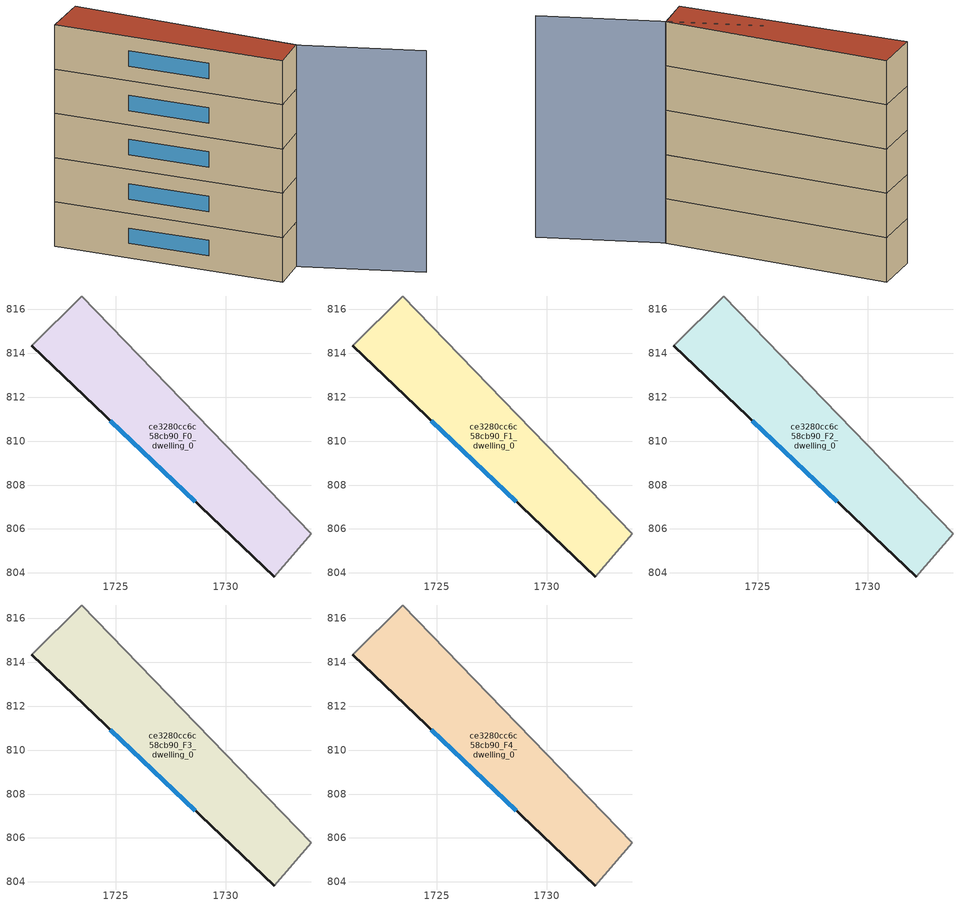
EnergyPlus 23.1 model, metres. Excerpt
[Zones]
ce3280cc6c58cb90_F0_dwelling_0
 floor ground (EU_floor_Construction): 1723.45,816.6 1733.89,805.79 1732.21,803.82 1721.16,814.35 z0
 wall outside (EU_wall_Construction): 1721.16,814.35 1732.21,803.82 z0:3
 wall adiabatic (EU_wall_Construction): 1732.21,803.82 1733.89,805.79 1723.45,816.6 1721.16,814.35 z0:3
 window (EU_Window_Construction): 1724.75,810.92 1728.62,807.24 z0.98:2.02
ce3280cc6c58cb90_F1_dwelling_0
 floor to ce3280cc6c58cb90_F0_dwelling_0 (EU_floor_Construction): 1723.45,816.6 1733.88,805.79 1732.21,803.82 1721.16,814.35 z3
 wall outside (EU_wall_Construction): 1721.16,814.35 1732.21,803.82 z3:6
 wall adiabatic (EU_wall_Construction): 1732.21,803.82 1733.89,805.79 1723.45,816.6 1721.16,814.35 z3:6
 window (EU_Window_Construction): 1724.75,810.92 1728.62,807.24 z3.98:5.02
ce3280cc6c58cb90_F2_dwelling_0
 floor to ce3280cc6c58cb90_F1_dwelling_0 (EU_floor_Construction): 1723.45,816.6 1733.88,805.79 1732.21,803.82 1721.16,814.35 z6
 wall outside (EU_wall_Construction): 1721.16,814.35 1732.21,803.82 z6:9
 wall adiabatic (EU_wall_Construction): 1732.21,803.82 1733.89,805.79 1723.45,816.6 1721.16,814.35 z6:9
 window (EU_Window_Construction): 1724.75,810.92 1728.62,807.24 z6.98:8.02
ce3280cc6c58cb90_F3_dwelling_0
 floor to ce3280cc6c58cb90_F2_dwelling_0 (EU_floor_Construction): 1723.45,816.6 1733.88,805.79 1732.21,803.82 1721.16,814.35 z9
 wall outside (EU_wall_Construction): 1721.16,814.35 1732.21,803.82 z9:12
 wall adiabatic (EU_wall_Construction): 1732.21,803.82 1733.89,805.79 1723.45,816.6 1721.16,814.35 z9:12
 window (EU_Window_Construction): 1724.75,810.92 1728.62,807.24 z9.98:11.02
ce3280cc6c58cb90_F4_dwelling_0
 floor to ce3280cc6c58cb90_F3_dwelling_0 (EU_floor_Construction): 1723.45,816.6 1733.88,805.79 1732.21,803.82 1721.16,814.35 z12
 wall outside (EU_wall_Construction): 1721.16,814.35 1732.21,803.82 z12:15
 wall adiabatic (EU_wall_Construction): 1732.21,803.82 1733.89,805.79 1723.45,816.6 1721.16,814.35 z12:15
 window (EU_Window_Construction): 1724.75,810.92 1728.62,807.24 z12.98:14.02
 roof outside (EU_roof_Construction): 1732.21,803.82 1733.89,805.79 1723.45,816.6 1721.16,814.35 z15
shading: 1728.54,808.68 1741.06,801.91 z0:15
[Building]
EU S2 Campaign: North Axis=0; Terrain=City; Solar Distribution=FullExterior
[Site:Location]
Bologna: Latitude=44.5; Longitude=11.25; Time Zone=1; Elevation=37
[SizingPeriod:WeatherFileDays]
AnnualSizingPeriod: Begin Month=1; Begin Day of Month=1; End Month=12; End Day of Month=31; Day of Week for Start Day=Monday; Use Weather File Daylight Saving Period=No; Use Weather File Rain and Snow Indicators=No
[MATERIAL]
EU_InternalMass_Material: Roughness=MediumRough; Thickness=0.1; Conductivity=1; Density=1800; Specific Heat=900; Thermal Absorptance=0.9; Solar Absorptance=0.7; Visible Absorptance=0.7
[MATERIAL:NOMASS] Roughness=MediumRough; Thermal Absorptance=0.9; Solar Absorptance=0.7; Visible Absorptance=0.7
Name | Thermal Resistance
EU_wall_NoMass | 0.905828
EU_roof_NoMass | 0.37593
EU_floor_NoMass | 0.67114
[WINDOWMATERIAL:SIMPLEGLAZINGSYSTEM]
EU_Window_SimpleGlazing: UFactor=4.52486; Solar Heat Gain Coefficient=0.85; Visible Transmittance=0.85
[CONSTRUCTION]
EU_wall_Construction: EU_wall_NoMass
EU_roof_Construction: EU_roof_NoMass
EU_floor_Construction: EU_floor_NoMass
EU_Window_Construction: EU_Window_SimpleGlazing
EU_InternalMass_Construction: EU_InternalMass_Material
[ZONE] Type=1; Multiplier=1; Ceiling Height=autocalculate; Floor Area=autocalculate; Part of Total Floor Area=Yes
Name | Volume
ce3280cc6c58cb90_F0_dwelling_0 | 131.382
ce3280cc6c58cb90_F1_dwelling_0; ce3280cc6c58cb90_F2_dwelling_0; ce3280cc6c58cb90_F3_dwelling_0; ce3280cc6c58cb90_F4_dwelling_0 | 131.383
[INTERNALMASS] Construction=EU_InternalMass_Construction; Surface Area=43.7943
Name | Zone or ZoneList
ce3280cc6c58cb90_F0_dwelling_0_EU_InternalMass | ce3280cc6c58cb90_F0_dwelling_0
ce3280cc6c58cb90_F1_dwelling_0_EU_InternalMass | ce3280cc6c58cb90_F1_dwelling_0
ce3280cc6c58cb90_F2_dwelling_0_EU_InternalMass | ce3280cc6c58cb90_F2_dwelling_0
ce3280cc6c58cb90_F3_dwelling_0_EU_InternalMass | ce3280cc6c58cb90_F3_dwelling_0
ce3280cc6c58cb90_F4_dwelling_0_EU_InternalMass | ce3280cc6c58cb90_F4_dwelling_0
[OTHEREQUIPMENT] Fuel Type=Electricity; Design Level Calculation Method=Watts/Area; Power per Zone Floor Area=1; Fraction Latent=0; Fraction Radiant=0; Fraction Lost=0; Carbon Dioxide Generation Rate=0; EndUse Subcategory=EU_Step8_InternalGains
Name | Zone or ZoneList or Space or SpaceList | Schedule
EU_Step8_InternalGain_ce3280cc6c58cb90_F0_dwelling_0_f000 | ce3280cc6c58cb90_F0_dwelling_0 | EU_Step8_GainSchedule_ce3280cc6c58cb90_F0_dwelling_0_f000
EU_Step8_InternalGain_ce3280cc6c58cb90_F1_dwelling_0_f000 | ce3280cc6c58cb90_F1_dwelling_0 | EU_Step8_GainSchedule_ce3280cc6c58cb90_F1_dwelling_0_f000
EU_Step8_InternalGain_ce3280cc6c58cb90_F2_dwelling_0_f000 | ce3280cc6c58cb90_F2_dwelling_0 | EU_Step8_GainSchedule_ce3280cc6c58cb90_F2_dwelling_0_f000
EU_Step8_InternalGain_ce3280cc6c58cb90_F3_dwelling_0_f000 | ce3280cc6c58cb90_F3_dwelling_0 | EU_Step8_GainSchedule_ce3280cc6c58cb90_F3_dwelling_0_f000
EU_Step8_InternalGain_ce3280cc6c58cb90_F4_dwelling_0_f000 | ce3280cc6c58cb90_F4_dwelling_0 | EU_Step8_GainSchedule_ce3280cc6c58cb90_F4_dwelling_0_f000
[ZONEVENTILATION:DESIGNFLOWRATE] Schedule=EU_AlwaysOn; Design Flow Rate Calculation Method=AirChanges/Hour; Air Changes per Hour=0.73129; Ventilation Type=Natural; Fan Pressure Rise=0; Fan Total Efficiency=1; Constant Term Coefficient=1; Temperature Term Coefficient=0; Velocity Term Coefficient=0; Velocity Squared Term Coefficient=0; Minimum Indoor Temperature=-100; Maximum Indoor Temperature=100; Delta Temperature=-100; Minimum Outdoor Temperature=-100; Maximum Outdoor Temperature=100; Maximum Wind Speed=40
Name | Zone or ZoneList or Space or SpaceList
EU_ConstantAir_ce3280cc6c58cb90_F0_dwelling_0 | ce3280cc6c58cb90_F0_dwelling_0
EU_ConstantAir_ce3280cc6c58cb90_F1_dwelling_0 | ce3280cc6c58cb90_F1_dwelling_0
EU_ConstantAir_ce3280cc6c58cb90_F2_dwelling_0 | ce3280cc6c58cb90_F2_dwelling_0
EU_ConstantAir_ce3280cc6c58cb90_F3_dwelling_0 | ce3280cc6c58cb90_F3_dwelling_0
EU_ConstantAir_ce3280cc6c58cb90_F4_dwelling_0 | ce3280cc6c58cb90_F4_dwelling_0
[HVACTEMPLATE:THERMOSTAT] Constant Heating Setpoint=20; Constant Cooling Setpoint=50
EU_HeatOnly_ce3280cc6c58cb90_F0_dwelling_0; EU_HeatOnly_ce3280cc6c58cb90_F1_dwelling_0; EU_HeatOnly_ce3280cc6c58cb90_F2_dwelling_0; EU_HeatOnly_ce3280cc6c58cb90_F3_dwelling_0; EU_HeatOnly_ce3280cc6c58cb90_F4_dwelling_0
[HVACTEMPLATE:ZONE:IDEALLOADSAIRSYSTEM] System Availability Schedule=EU_AlwaysOn; Maximum Heating Supply Air Temperature=50; Minimum Cooling Supply Air Temperature=13; Maximum Heating Supply Air Humidity Ratio=0.0156; Minimum Cooling Supply Air Humidity Ratio=0.0077; Heating Limit=NoLimit; Cooling Limit=NoLimit; Heating Availability Schedule=EU_AlwaysOn; Cooling Availability Schedule=EU_CoolingOff; Dehumidification Control Type=ConstantSensibleHeatRatio; Cooling Sensible Heat Ratio=0.7; Dehumidification Setpoint=60; Humidification Control Type=None; Humidification Setpoint=30; Outdoor Air Method=None; Outdoor Air Flow Rate per Person=0.00944; Outdoor Air Flow Rate per Zone Floor Area=0; Outdoor Air Flow Rate per Zone=0; Demand Controlled Ventilation Type=None; Outdoor Air Economizer Type=NoEconomizer; Heat Recovery Type=None; Sensible Heat Recovery Effectiveness=0.7; Latent Heat Recovery Effectiveness=0.65
Name | Template Thermostat
ce3280cc6c58cb90_F0_dwelling_0 | EU_HeatOnly_ce3280cc6c58cb90_F0_dwelling_0
ce3280cc6c58cb90_F1_dwelling_0 | EU_HeatOnly_ce3280cc6c58cb90_F1_dwelling_0
ce3280cc6c58cb90_F2_dwelling_0 | EU_HeatOnly_ce3280cc6c58cb90_F2_dwelling_0
ce3280cc6c58cb90_F3_dwelling_0 | EU_HeatOnly_ce3280cc6c58cb90_F3_dwelling_0
ce3280cc6c58cb90_F4_dwelling_0 | EU_HeatOnly_ce3280cc6c58cb90_F4_dwelling_0
[SIZING:ZONE] Zone Cooling Design Supply Air Temperature Input Method=SupplyAirTemperature; Zone Cooling Design Supply Air Temperature=13; Zone Heating Design Supply Air Temperature Input Method=SupplyAirTemperature; Zone Heating Design Supply Air Temperature=50; Zone Cooling Design Supply Air Humidity Ratio=0.008; Zone Heating Design Supply Air Humidity Ratio=0.008; Cooling Design Air Flow Method=DesignDay; Cooling Design Air Flow Rate=0; Cooling Minimum Air Flow per Zone Floor Area=0.000762; Cooling Minimum Air Flow=0; Cooling Minimum Air Flow Fraction=0.2; Heating Design Air Flow Method=DesignDay; Heating Design Air Flow Rate=0; Heating Maximum Air Flow per Zone Floor Area=0.002032; Heating Maximum Air Flow=0.141576; Heating Maximum Air Flow Fraction=0.3; Account for Dedicated Outdoor Air System=No; Dedicated Outdoor Air System Control Strategy=NeutralSupplyAir; Dedicated Outdoor Air Low Setpoint Temperature for Design=autosize; Dedicated Outdoor Air High Setpoint Temperature for Design=autosize; Zone Load Sizing Method=Sensible Load Only No Latent Load; Zone Latent Cooling Design Supply Air Humidity Ratio Input Method=HumidityRatioDifference; Zone Cooling Design Supply Air Humidity Ratio Difference=0.005; Zone Latent Heating Design Supply Air Humidity Ratio Input Method=HumidityRatioDifference; Zone Humidification Design Supply Air Humidity Ratio Difference=0.005
ce3280cc6c58cb90_F0_dwelling_0; ce3280cc6c58cb90_F1_dwelling_0; ce3280cc6c58cb90_F2_dwelling_0; ce3280cc6c58cb90_F3_dwelling_0; ce3280cc6c58cb90_F4_dwelling_0
[SCHEDULE:CONSTANT]
Name | Hourly Value
EU_AlwaysOn | 1
EU_CoolingOff | 0
[SCHEDULE:FILE] Column Number=1; Rows to Skip at Top=0; Number of Hours of Data=8760; Column Separator=Comma; Interpolate to Timestep=No; Minutes per Item=60; Adjust Schedule for Daylight Savings=Yes
Name | File
EU_Step8_GainSchedule_ce3280cc6c58cb90_F0_dwelling_0_f000 | ../../schedules/ce3280cc6c58cb90/ce3280cc6c58cb90_F0_dwelling_0_f000_gain.csv
EU_Step8_GainSchedule_ce3280cc6c58cb90_F1_dwelling_0_f000 | ../../schedules/ce3280cc6c58cb90/ce3280cc6c58cb90_F1_dwelling_0_f000_gain.csv
EU_Step8_GainSchedule_ce3280cc6c58cb90_F2_dwelling_0_f000 | ../../schedules/ce3280cc6c58cb90/ce3280cc6c58cb90_F2_dwelling_0_f000_gain.csv
EU_Step8_GainSchedule_ce3280cc6c58cb90_F3_dwelling_0_f000 | ../../schedules/ce3280cc6c58cb90/ce3280cc6c58cb90_F3_dwelling_0_f000_gain.csv
EU_Step8_GainSchedule_ce3280cc6c58cb90_F4_dwelling_0_f000 | ../../schedules/ce3280cc6c58cb90/ce3280cc6c58cb90_F4_dwelling_0_f000_gain.csv
